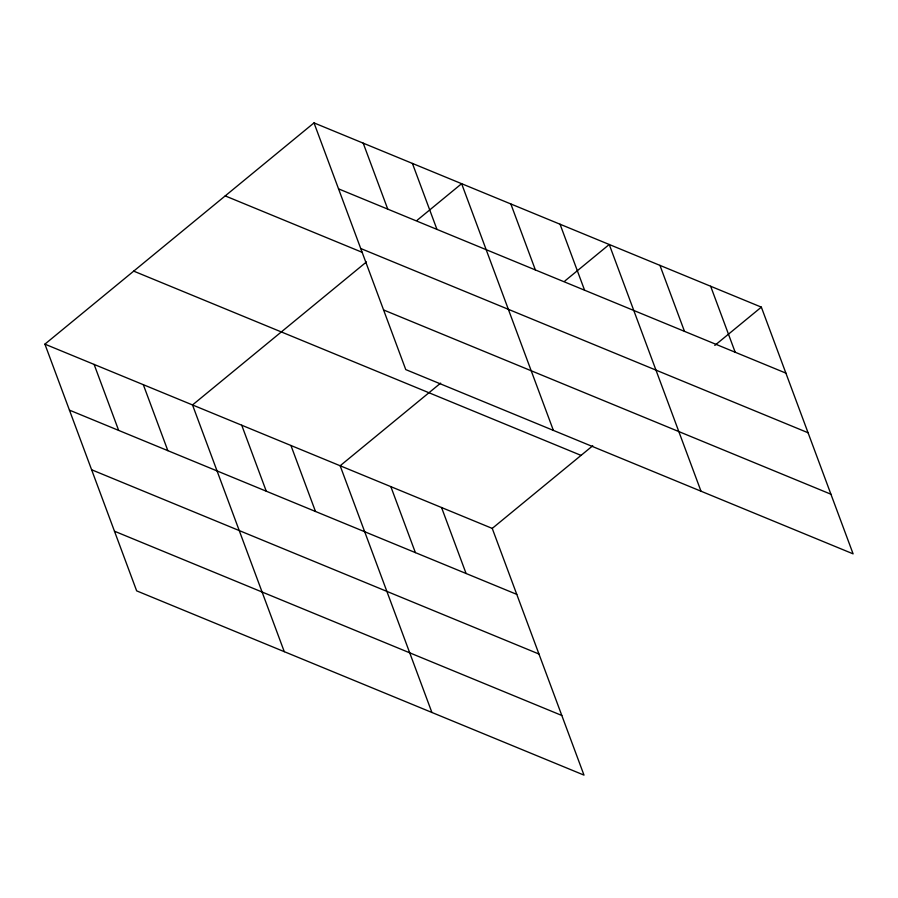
<?xml version="1.0" encoding="UTF-8"?>
<svg xmlns="http://www.w3.org/2000/svg" width="898" height="898" viewBox="0 0 898 898"><rect width="100%" height="100%" fill="white"/><g stroke="black" fill="none" stroke-linecap="round" stroke-linejoin="round"><path stroke-width="1.35" d="M44.9 344.147L492.239 528.406L583.992 775.109L136.653 590.862L44.9 344.147L314.008 122.891L761.347 307.138L853.1 553.853L405.761 369.594L314.008 122.891M366.44 261.958L192.52 404.953L284.273 651.667M417.222 220.201L461.628 183.686L553.381 430.4M440.66 383.12L340.151 465.759L431.893 712.462M564.853 281.007L609.248 244.492L701.001 491.206M492.239 528.406L592.747 445.767M714.786 345.427L761.347 307.138M338.546 188.861L785.885 373.119M360.727 248.51L808.065 432.757M225.196 195.899L362.466 252.439M383.581 309.956L830.919 494.214M133.701 271.129L581.051 455.387M69.438 410.128L516.777 594.375M91.618 469.766L538.957 654.025M114.473 531.212L561.811 715.47M710.655 286.26L735.181 352.241M659.951 265.381L684.489 331.351M560.049 224.231L584.576 290.2M510.839 203.958L535.376 269.939M412.418 163.425L436.956 229.405M363.207 143.152L387.745 209.133M441.547 507.516L466.084 573.496M390.843 486.637L415.381 552.618M290.941 445.487L315.479 511.467M241.73 425.214L266.268 491.195M143.321 384.681L167.847 450.661M94.11 364.408L118.648 430.389"/></g></svg>
